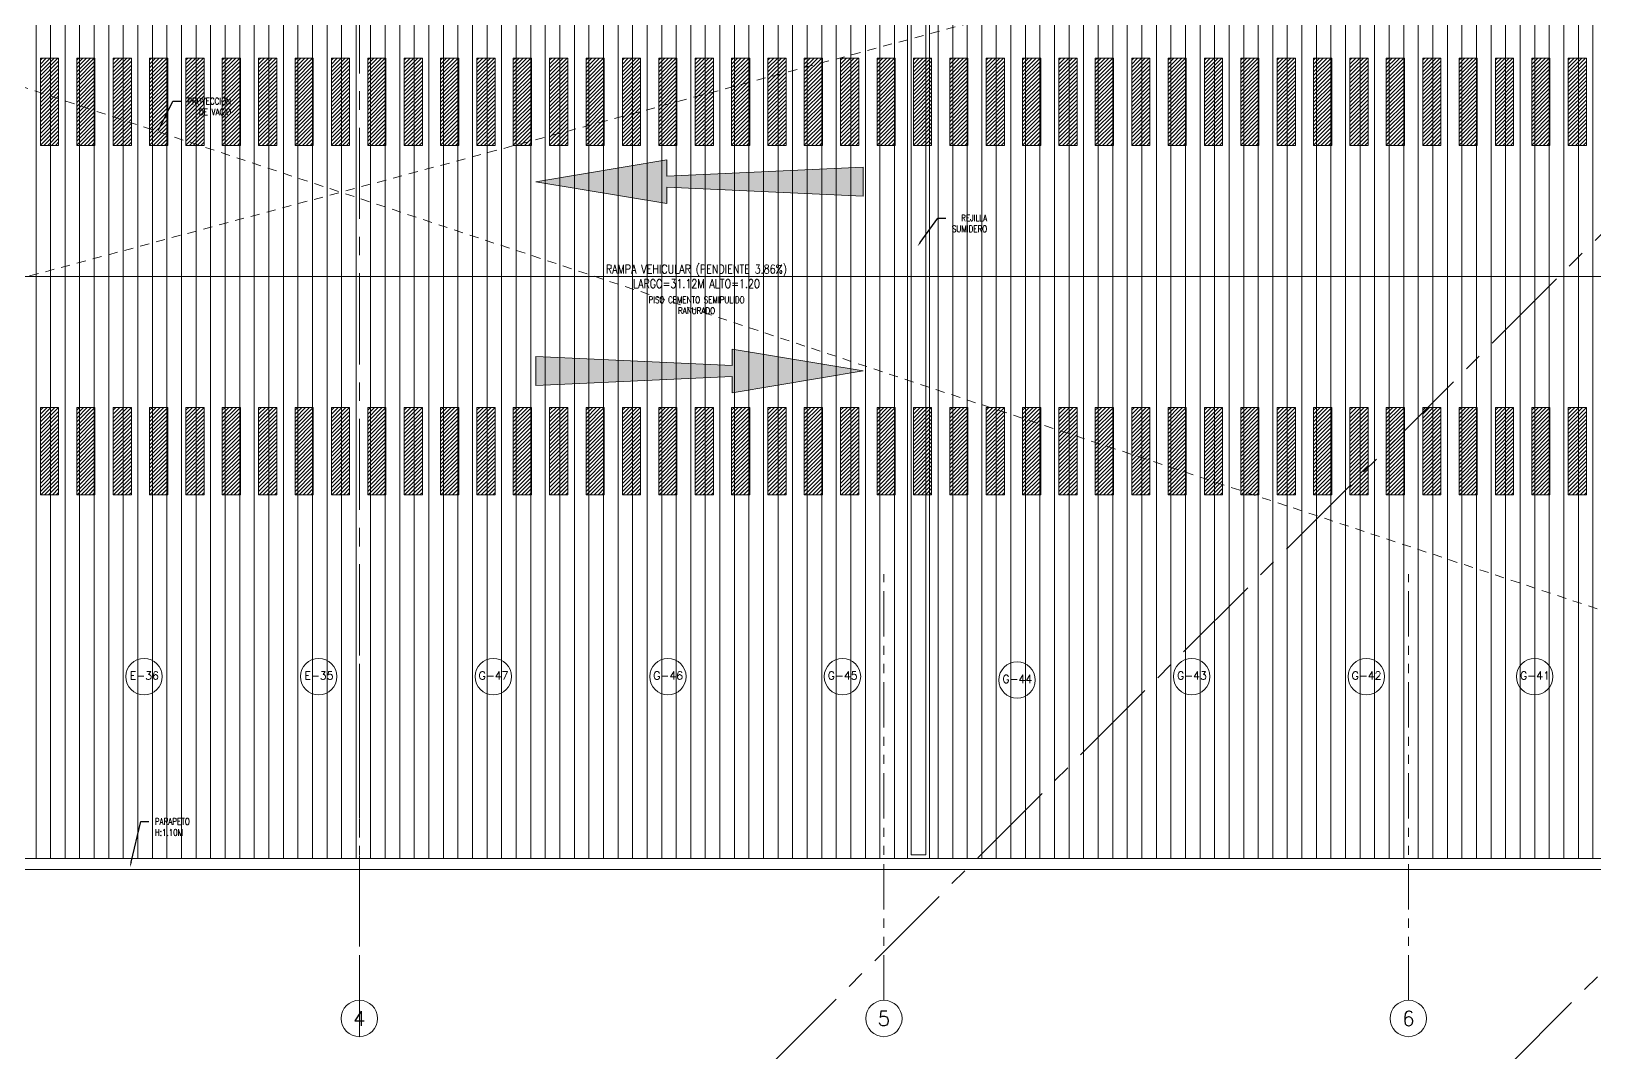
# Model space of a CAD drawing. Header units: millimetres. Extents: x 2085 to 2829, y 1352 to 1631.
# Drawn here: x 2130.51 to 2152.01, y 1360.42 to 1374.46 of the extents above; entities that cross this region are included whole.
import ezdxf
from ezdxf import colors
from ezdxf.entities.mleader import LeaderData, LeaderLine
from ezdxf.enums import TextEntityAlignment as Align
from ezdxf.math import Vec2, Vec3

# ---------------------------------------------------------------- set-up
doc = ezdxf.new("R2010")
doc.units = ezdxf.units.MM
for name, pattern in [('CENTER', [2, 1.25, -0.25, 0.25, -0.25]), ('HIDDEN2', [0.1875, 0.125, -0.0625]), ('PHANTOM', [2.5, 1.25, -0.25, 0.25, -0.25, 0.25, -0.25]), ('PHANTOM2', [1.25, 0.625, -0.125, 0.125, -0.125, 0.125, -0.125])]:
    doc.linetypes.add(name, pattern=pattern)
doc.layers.get('0').update_dxf_attribs({"color": 251, "lineweight": 9})
for name, color, linetype, lineweight in [('A-EJES', 251, 'PHANTOM', 9), ('A-HATCH', 251, 'Continuous', 9), ('A-LINEAS', 251, 'Continuous', 9), ('A-MURO BAJO', 251, 'Continuous', 9), ('A-NUMERO ESTAC', 251, 'Continuous', 13), ('A-PROYECCIONES', 251, 'HIDDEN2', 9), ('A-TEXTO-ACABADO PISO', 251, 'Continuous', 13), ('A-TEXTO-AMBIENTES', 251, 'Continuous', 9), ('A-TEXTO-INDICACIONES', 251, 'Continuous', 13), ('A_50_CortesElev', 251, 'CENTER', 13), ('CIRCULACION PEATONAL', 251, 'Continuous', 13), ('DLP_MURO BAJO', 251, 'Continuous', 13)]:
    doc.layers.add(name, color=color, linetype=linetype, lineweight=lineweight)
doc.layers.add('A-ETAPAS', color=251, linetype='Continuous', lineweight=9, plot=False)
doc.styles.add('ROMANS', font='romans.shx', dxfattribs={"width": 0.8})
doc.styles.add('TXT_COTAS', font='romans.shx', dxfattribs={"width": 0.8})
pattern_1 = [(45, (78.250368, 0), (-0.0265165, 0.0265165), [])]
pattern_2 = [(45, (78.750368, 0), (-0.0265165, 0.0265165), [])]
pattern_3 = [(45, (79.250368, 0), (-0.0265165, 0.0265165), [])]
pattern_4 = [(45, (79.750368, 0), (-0.0265165, 0.0265165), [])]
pattern_5 = [(45, (80.250368, 0), (-0.0265165, 0.0265165), [])]

# ---------------------------------------------------------------- blocks, each defined once
blk = doc.blocks.new('*U116')
at = {"layer": 'CIRCULACION PEATONAL'}
h = blk.add_hatch(dxfattribs=at)
h.set_pattern_fill('ANSI31', color=256, scale=0.3)
h.set_pattern_definition(pattern_1)
h.paths.add_polyline_path([(78.547, 0.228), (78.297, 0.228), (78.297, -0.972), (78.547, -0.972)])
h = blk.add_hatch(dxfattribs=at)
h.set_pattern_fill('ANSI31', color=256, scale=0.3)
h.set_pattern_definition(pattern_2)
h.paths.add_polyline_path([(79.047, 0.228), (78.797, 0.228), (78.797, -0.972), (79.047, -0.972)])
h = blk.add_hatch(dxfattribs=at)
h.set_pattern_fill('ANSI31', color=256, scale=0.3)
h.set_pattern_definition(pattern_3)
h.paths.add_polyline_path([(79.547, 0.228), (79.297, 0.228), (79.297, -0.972), (79.547, -0.972)])
h = blk.add_hatch(dxfattribs=at)
h.set_pattern_fill('ANSI31', color=256, scale=0.3)
h.set_pattern_definition(pattern_4)
h.paths.add_polyline_path([(80.047, 0.228), (79.797, 0.228), (79.797, -0.972), (80.047, -0.972)])
h = blk.add_hatch(dxfattribs=at)
h.set_pattern_fill('ANSI31', color=256, scale=0.3)
h.set_pattern_definition(pattern_5)
h.paths.add_polyline_path([(80.547, 0.228), (80.297, 0.228), (80.297, -0.972), (80.547, -0.972)])
h = blk.add_hatch(dxfattribs=at)
h.set_pattern_fill('ANSI31', color=256, scale=0.3)
h.set_pattern_definition([(45, (80.750368, 0), (-0.0265165, 0.0265165), [])])
h.paths.add_polyline_path([(81.047, 0.228), (80.797, 0.228), (80.797, -0.972), (81.047, -0.972)])
h = blk.add_hatch(dxfattribs=at)
h.set_pattern_fill('ANSI31', color=256, scale=0.3)
h.set_pattern_definition([(45, (81.250368, 0), (-0.0265165, 0.0265165), [])])
h.paths.add_polyline_path([(81.547, 0.228), (81.297, 0.228), (81.297, -0.972), (81.547, -0.972)])
h = blk.add_hatch(dxfattribs=at)
h.set_pattern_fill('ANSI31', color=256, scale=0.3)
h.set_pattern_definition([(45, (81.750368, 0), (-0.0265165, 0.0265165), [])])
h.paths.add_polyline_path([(82.047, 0.228), (81.797, 0.228), (81.797, -0.972), (82.047, -0.972)])
h = blk.add_hatch(dxfattribs=at)
h.set_pattern_fill('ANSI31', color=256, scale=0.3)
h.set_pattern_definition([(45, (82.250368, 0), (-0.0265165, 0.0265165), [])])
h.paths.add_polyline_path([(82.547, 0.228), (82.297, 0.228), (82.297, -0.972), (82.547, -0.972)])
h = blk.add_hatch(dxfattribs=at)
h.set_pattern_fill('ANSI31', color=256, scale=0.3)
h.set_pattern_definition([(45, (82.750368, 0), (-0.0265165, 0.0265165), [])])
h.paths.add_polyline_path([(83.047, 0.228), (82.797, 0.228), (82.797, -0.972), (83.047, -0.972)])
h = blk.add_hatch(dxfattribs=at)
h.set_pattern_fill('ANSI31', color=256, scale=0.3)
h.set_pattern_definition([(45, (83.250368, 0), (-0.0265165, 0.0265165), [])])
h.paths.add_polyline_path([(83.547, 0.228), (83.297, 0.228), (83.297, -0.972), (83.547, -0.972)])
h = blk.add_hatch(dxfattribs=at)
h.set_pattern_fill('ANSI31', color=256, scale=0.3)
h.set_pattern_definition([(45, (83.750368, 0), (-0.0265165, 0.0265165), [])])
h.paths.add_polyline_path([(84.047, 0.228), (83.797, 0.228), (83.797, -0.972), (84.047, -0.972)])
h = blk.add_hatch(dxfattribs=at)
h.set_pattern_fill('ANSI31', color=256, scale=0.3)
h.set_pattern_definition([(45, (84.250368, 0), (-0.0265165, 0.0265165), [])])
h.paths.add_polyline_path([(84.547, 0.228), (84.297, 0.228), (84.297, -0.972), (84.547, -0.972)])
h = blk.add_hatch(dxfattribs=at)
h.set_pattern_fill('ANSI31', color=256, scale=0.3)
h.set_pattern_definition([(45, (84.750368, 0), (-0.0265165, 0.0265165), [])])
h.paths.add_polyline_path([(85.047, 0.228), (84.797, 0.228), (84.797, -0.972), (85.047, -0.972)])
h = blk.add_hatch(dxfattribs=at)
h.set_pattern_fill('ANSI31', color=256, scale=0.3)
h.set_pattern_definition([(45, (85.250368, 0), (-0.0265165, 0.0265165), [])])
h.paths.add_polyline_path([(85.547, 0.228), (85.297, 0.228), (85.297, -0.972), (85.547, -0.972)])
h = blk.add_hatch(dxfattribs=at)
h.set_pattern_fill('ANSI31', color=256, scale=0.3)
h.set_pattern_definition([(45, (85.750368, 0), (-0.0265165, 0.0265165), [])])
h.paths.add_polyline_path([(86.047, 0.228), (85.797, 0.228), (85.797, -0.972), (86.047, -0.972)])
h = blk.add_hatch(dxfattribs=at)
h.set_pattern_fill('ANSI31', color=256, scale=0.3)
h.set_pattern_definition([(45, (86.250368, 0), (-0.0265165, 0.0265165), [])])
h.paths.add_polyline_path([(86.547, 0.228), (86.297, 0.228), (86.297, -0.972), (86.547, -0.972)])
h = blk.add_hatch(dxfattribs=at)
h.set_pattern_fill('ANSI31', color=256, scale=0.3)
h.set_pattern_definition([(45, (86.750368, 0), (-0.0265165, 0.0265165), [])])
h.paths.add_polyline_path([(87.047, 0.228), (86.797, 0.228), (86.797, -0.972), (87.047, -0.972)])
h = blk.add_hatch(dxfattribs=at)
h.set_pattern_fill('ANSI31', color=256, scale=0.3)
h.set_pattern_definition([(45, (87.250368, 0), (-0.0265165, 0.0265165), [])])
h.paths.add_polyline_path([(87.547, 0.228), (87.297, 0.228), (87.297, -0.972), (87.547, -0.972)])
h = blk.add_hatch(dxfattribs=at)
h.set_pattern_fill('ANSI31', color=256, scale=0.3)
h.set_pattern_definition([(45, (87.750368, 0), (-0.0265165, 0.0265165), [])])
h.paths.add_polyline_path([(88.047, 0.228), (87.797, 0.228), (87.797, -0.972), (88.047, -0.972)])
h = blk.add_hatch(dxfattribs=at)
h.set_pattern_fill('ANSI31', color=256, scale=0.3)
h.set_pattern_definition([(45, (88.250368, 0), (-0.0265165, 0.0265165), [])])
h.paths.add_polyline_path([(88.547, 0.228), (88.297, 0.228), (88.297, -0.972), (88.547, -0.972)])
h = blk.add_hatch(dxfattribs=at)
h.set_pattern_fill('ANSI31', color=256, scale=0.3)
h.set_pattern_definition([(45, (88.750368, 0), (-0.0265165, 0.0265165), [])])
h.paths.add_polyline_path([(89.047, 0.228), (88.797, 0.228), (88.797, -0.972), (89.047, -0.972)])
h = blk.add_hatch(dxfattribs=at)
h.set_pattern_fill('ANSI31', color=256, scale=0.3)
h.set_pattern_definition([(45, (89.250368, 0), (-0.0265165, 0.0265165), [])])
h.paths.add_polyline_path([(89.547, 0.228), (89.297, 0.228), (89.297, -0.972), (89.547, -0.972)])
h = blk.add_hatch(dxfattribs=at)
h.set_pattern_fill('ANSI31', color=256, scale=0.3)
h.set_pattern_definition([(45, (89.750368, 0), (-0.0265165, 0.0265165), [])])
h.paths.add_polyline_path([(90.047, 0.228), (89.797, 0.228), (89.797, -0.972), (90.047, -0.972)])
h = blk.add_hatch(dxfattribs=at)
h.set_pattern_fill('ANSI31', color=256, scale=0.3)
h.set_pattern_definition([(45, (90.250368, 0), (-0.0265165, 0.0265165), [])])
h.paths.add_polyline_path([(90.547, 0.228), (90.297, 0.228), (90.297, -0.972), (90.547, -0.972)])
h = blk.add_hatch(dxfattribs=at)
h.set_pattern_fill('ANSI31', color=256, scale=0.3)
h.set_pattern_definition([(45, (90.750368, 0), (-0.0265165, 0.0265165), [])])
h.paths.add_polyline_path([(91.047, 0.228), (90.797, 0.228), (90.797, -0.972), (91.047, -0.972)])
h = blk.add_hatch(dxfattribs=at)
h.set_pattern_fill('ANSI31', color=256, scale=0.3)
h.set_pattern_definition([(45, (91.250368, 0), (-0.0265165, 0.0265165), [])])
h.paths.add_polyline_path([(91.547, 0.228), (91.297, 0.228), (91.297, -0.972), (91.547, -0.972)])
h = blk.add_hatch(dxfattribs=at)
h.set_pattern_fill('ANSI31', color=256, scale=0.3)
h.set_pattern_definition([(45, (91.750368, 0), (-0.0265165, 0.0265165), [])])
h.paths.add_polyline_path([(92.047, 0.228), (91.797, 0.228), (91.797, -0.972), (92.047, -0.972)])
h = blk.add_hatch(dxfattribs=at)
h.set_pattern_fill('ANSI31', color=256, scale=0.3)
h.set_pattern_definition([(45, (92.250368, 0), (-0.0265165, 0.0265165), [])])
h.paths.add_polyline_path([(92.547, 0.228), (92.297, 0.228), (92.297, -0.972), (92.547, -0.972)])
h = blk.add_hatch(dxfattribs=at)
h.set_pattern_fill('ANSI31', color=256, scale=0.3)
h.set_pattern_definition([(45, (92.750368, 0), (-0.0265165, 0.0265165), [])])
h.paths.add_polyline_path([(93.047, 0.228), (92.797, 0.228), (92.797, -0.972), (93.047, -0.972)])
h = blk.add_hatch(dxfattribs=at)
h.set_pattern_fill('ANSI31', color=256, scale=0.3)
h.set_pattern_definition([(45, (93.250368, 0), (-0.0265165, 0.0265165), [])])
h.paths.add_polyline_path([(93.547, 0.228), (93.297, 0.228), (93.297, -0.972), (93.547, -0.972)])
h = blk.add_hatch(dxfattribs=at)
h.set_pattern_fill('ANSI31', color=256, scale=0.3)
h.set_pattern_definition([(45, (93.750368, 0), (-0.0265165, 0.0265165), [])])
h.paths.add_polyline_path([(94.047, 0.228), (93.797, 0.228), (93.797, -0.972), (94.047, -0.972)])
h = blk.add_hatch(dxfattribs=at)
h.set_pattern_fill('ANSI31', color=256, scale=0.3)
h.set_pattern_definition([(45, (94.250368, 0), (-0.0265165, 0.0265165), [])])
h.paths.add_polyline_path([(94.547, 0.228), (94.297, 0.228), (94.297, -0.972), (94.547, -0.972)])
h = blk.add_hatch(dxfattribs=at)
h.set_pattern_fill('ANSI31', color=256, scale=0.3)
h.set_pattern_definition([(45, (94.750368, 0), (-0.0265165, 0.0265165), [])])
h.paths.add_polyline_path([(95.047, 0.228), (94.797, 0.228), (94.797, -0.972), (95.047, -0.972)])
h = blk.add_hatch(dxfattribs=at)
h.set_pattern_fill('ANSI31', color=256, scale=0.3)
h.set_pattern_definition([(45, (95.250368, 0), (-0.0265165, 0.0265165), [])])
h.paths.add_polyline_path([(95.547, 0.228), (95.297, 0.228), (95.297, -0.972), (95.547, -0.972)])
h = blk.add_hatch(dxfattribs=at)
h.set_pattern_fill('ANSI31', color=256, scale=0.3)
h.set_pattern_definition([(45, (95.750368, 0), (-0.0265165, 0.0265165), [])])
h.paths.add_polyline_path([(96.047, 0.228), (95.797, 0.228), (95.797, -0.972), (96.047, -0.972)])
h = blk.add_hatch(dxfattribs=at)
h.set_pattern_fill('ANSI31', color=256, scale=0.3)
h.set_pattern_definition([(45, (96.250368, 0), (-0.0265165, 0.0265165), [])])
h.paths.add_polyline_path([(96.547, 0.228), (96.297, 0.228), (96.297, -0.972), (96.547, -0.972)])
h = blk.add_hatch(dxfattribs=at)
h.set_pattern_fill('ANSI31', color=256, scale=0.3)
h.set_pattern_definition([(45, (96.750368, 0), (-0.0265165, 0.0265165), [])])
h.paths.add_polyline_path([(97.047, 0.228), (96.797, 0.228), (96.797, -0.972), (97.047, -0.972)])
h = blk.add_hatch(dxfattribs=at)
h.set_pattern_fill('ANSI31', color=256, scale=0.3)
h.set_pattern_definition([(45, (97.250368, 0), (-0.0265165, 0.0265165), [])])
h.paths.add_polyline_path([(97.547, 0.228), (97.297, 0.228), (97.297, -0.972), (97.547, -0.972)])
h = blk.add_hatch(dxfattribs=at)
h.set_pattern_fill('ANSI31', color=256, scale=0.3)
h.set_pattern_definition([(45, (97.750368, 0), (-0.0265165, 0.0265165), [])])
h.paths.add_polyline_path([(98.047, 0.228), (97.797, 0.228), (97.797, -0.972), (98.047, -0.972)])
h = blk.add_hatch(dxfattribs=at)
h.set_pattern_fill('ANSI31', color=256, scale=0.3)
h.set_pattern_definition([(45, (98.250368, 0), (-0.0265165, 0.0265165), [])])
h.paths.add_polyline_path([(98.547, 0.228), (98.297, 0.228), (98.297, -0.972), (98.547, -0.972)])
h = blk.add_hatch(dxfattribs=at)
h.set_pattern_fill('ANSI31', color=256, scale=0.3)
h.set_pattern_definition([(45, (98.750368, 0), (-0.0265165, 0.0265165), [])])
h.paths.add_polyline_path([(99.047, 0.228), (98.797, 0.228), (98.797, -0.972), (99.047, -0.972)])
h = blk.add_hatch(dxfattribs=at)
h.set_pattern_fill('ANSI31', color=256, scale=0.3)
h.set_pattern_definition([(45, (99.250368, 0), (-0.0265165, 0.0265165), [])])
h.paths.add_polyline_path([(99.547, 0.228), (99.297, 0.228), (99.297, -0.972), (99.547, -0.972)])
for points in [[(78.297, -0.972), (78.547, -0.972), (78.547, 0.228), (78.297, 0.228)], [(78.797, -0.972), (79.047, -0.972), (79.047, 0.228), (78.797, 0.228)], [(79.297, -0.972), (79.547, -0.972), (79.547, 0.228), (79.297, 0.228)], [(79.797, -0.972), (80.047, -0.972), (80.047, 0.228), (79.797, 0.228)], [(80.297, -0.972), (80.547, -0.972), (80.547, 0.228), (80.297, 0.228)], [(80.797, -0.972), (81.047, -0.972), (81.047, 0.228), (80.797, 0.228)], [(81.297, -0.972), (81.547, -0.972), (81.547, 0.228), (81.297, 0.228)], [(81.797, -0.972), (82.047, -0.972), (82.047, 0.228), (81.797, 0.228)], [(82.297, -0.972), (82.547, -0.972), (82.547, 0.228), (82.297, 0.228)], [(82.797, -0.972), (83.047, -0.972), (83.047, 0.228), (82.797, 0.228)], [(83.297, -0.972), (83.547, -0.972), (83.547, 0.228), (83.297, 0.228)], [(83.797, -0.972), (84.047, -0.972), (84.047, 0.228), (83.797, 0.228)], [(84.297, -0.972), (84.547, -0.972), (84.547, 0.228), (84.297, 0.228)], [(84.797, -0.972), (85.047, -0.972), (85.047, 0.228), (84.797, 0.228)], [(85.297, -0.972), (85.547, -0.972), (85.547, 0.228), (85.297, 0.228)], [(85.797, -0.972), (86.047, -0.972), (86.047, 0.228), (85.797, 0.228)], [(86.297, -0.972), (86.547, -0.972), (86.547, 0.228), (86.297, 0.228)], [(86.797, -0.972), (87.047, -0.972), (87.047, 0.228), (86.797, 0.228)], [(87.297, -0.972), (87.547, -0.972), (87.547, 0.228), (87.297, 0.228)], [(87.797, -0.972), (88.047, -0.972), (88.047, 0.228), (87.797, 0.228)], [(88.297, -0.972), (88.547, -0.972), (88.547, 0.228), (88.297, 0.228)], [(88.797, -0.972), (89.047, -0.972), (89.047, 0.228), (88.797, 0.228)], [(89.297, -0.972), (89.547, -0.972), (89.547, 0.228), (89.297, 0.228)], [(89.797, -0.972), (90.047, -0.972), (90.047, 0.228), (89.797, 0.228)], [(90.297, -0.972), (90.547, -0.972), (90.547, 0.228), (90.297, 0.228)], [(90.797, -0.972), (91.047, -0.972), (91.047, 0.228), (90.797, 0.228)], [(91.297, -0.972), (91.547, -0.972), (91.547, 0.228), (91.297, 0.228)], [(91.797, -0.972), (92.047, -0.972), (92.047, 0.228), (91.797, 0.228)], [(92.297, -0.972), (92.547, -0.972), (92.547, 0.228), (92.297, 0.228)], [(92.797, -0.972), (93.047, -0.972), (93.047, 0.228), (92.797, 0.228)], [(93.297, -0.972), (93.547, -0.972), (93.547, 0.228), (93.297, 0.228)], [(93.797, -0.972), (94.047, -0.972), (94.047, 0.228), (93.797, 0.228)], [(94.297, -0.972), (94.547, -0.972), (94.547, 0.228), (94.297, 0.228)], [(94.797, -0.972), (95.047, -0.972), (95.047, 0.228), (94.797, 0.228)], [(95.297, -0.972), (95.547, -0.972), (95.547, 0.228), (95.297, 0.228)], [(95.797, -0.972), (96.047, -0.972), (96.047, 0.228), (95.797, 0.228)], [(96.297, -0.972), (96.547, -0.972), (96.547, 0.228), (96.297, 0.228)], [(96.797, -0.972), (97.047, -0.972), (97.047, 0.228), (96.797, 0.228)], [(97.297, -0.972), (97.547, -0.972), (97.547, 0.228), (97.297, 0.228)], [(97.797, -0.972), (98.047, -0.972), (98.047, 0.228), (97.797, 0.228)], [(98.297, -0.972), (98.547, -0.972), (98.547, 0.228), (98.297, 0.228)], [(98.797, -0.972), (99.047, -0.972), (99.047, 0.228), (98.797, 0.228)], [(99.297, -0.972), (99.547, -0.972), (99.547, 0.228), (99.297, 0.228)]]:
    blk.add_lwpolyline(points, close=True, dxfattribs=at)
blk = doc.blocks.new('EJES 1P')
at = {"layer": 'A-EJES', "linetype": 'PHANTOM2'}
for points in [[(19.644, -18.151), (19.644, -12.292)], [(26.854, -18.151), (26.854, -12.292)], [(34.064, -18.151), (34.064, -12.292)]]:
    blk.add_lwpolyline(points, dxfattribs=at)
at = {"layer": 'A-EJES', "linetype": 'Continuous'}
for centre in [(19.644, -18.398), (26.854, -18.398), (34.064, -18.398)]:
    blk.add_circle(centre, 0.25, dxfattribs=at)
at = {"layer": 'A-EJES', "linetype": 'Continuous', "style": 'ROMANS'}
for s, p in [('4', (19.644, -18.398)), ('5', (26.854, -18.398)), ('6', (34.064, -18.398))]:
    blk.add_text(s, height=0.2, dxfattribs=at).set_placement(p, align=Align.MIDDLE_CENTER)
blk = doc.blocks.new('*U115')
at = {"layer": 'CIRCULACION PEATONAL'}
h = blk.add_hatch(dxfattribs=at)
h.set_pattern_fill('ANSI31', color=256, scale=0.3)
h.set_pattern_definition([(45, (59.250368, 0), (-0.0265165, 0.0265165), [])])
h.paths.add_polyline_path([(59.547, 0.228), (59.297, 0.228), (59.297, -0.972), (59.547, -0.972)])
h = blk.add_hatch(dxfattribs=at)
h.set_pattern_fill('ANSI31', color=256, scale=0.3)
h.set_pattern_definition([(45, (59.750368, 0), (-0.0265165, 0.0265165), [])])
h.paths.add_polyline_path([(60.047, 0.228), (59.797, 0.228), (59.797, -0.972), (60.047, -0.972)])
h = blk.add_hatch(dxfattribs=at)
h.set_pattern_fill('ANSI31', color=256, scale=0.3)
h.set_pattern_definition([(45, (60.250368, 0), (-0.0265165, 0.0265165), [])])
h.paths.add_polyline_path([(60.547, 0.228), (60.297, 0.228), (60.297, -0.972), (60.547, -0.972)])
h = blk.add_hatch(dxfattribs=at)
h.set_pattern_fill('ANSI31', color=256, scale=0.3)
h.set_pattern_definition([(45, (60.750368, 0), (-0.0265165, 0.0265165), [])])
h.paths.add_polyline_path([(61.047, 0.228), (60.797, 0.228), (60.797, -0.972), (61.047, -0.972)])
h = blk.add_hatch(dxfattribs=at)
h.set_pattern_fill('ANSI31', color=256, scale=0.3)
h.set_pattern_definition([(45, (61.250368, 0), (-0.0265165, 0.0265165), [])])
h.paths.add_polyline_path([(61.547, 0.228), (61.297, 0.228), (61.297, -0.972), (61.547, -0.972)])
h = blk.add_hatch(dxfattribs=at)
h.set_pattern_fill('ANSI31', color=256, scale=0.3)
h.set_pattern_definition([(45, (61.750368, 0), (-0.0265165, 0.0265165), [])])
h.paths.add_polyline_path([(62.047, 0.228), (61.797, 0.228), (61.797, -0.972), (62.047, -0.972)])
h = blk.add_hatch(dxfattribs=at)
h.set_pattern_fill('ANSI31', color=256, scale=0.3)
h.set_pattern_definition([(45, (62.250368, 0), (-0.0265165, 0.0265165), [])])
h.paths.add_polyline_path([(62.547, 0.228), (62.297, 0.228), (62.297, -0.972), (62.547, -0.972)])
h = blk.add_hatch(dxfattribs=at)
h.set_pattern_fill('ANSI31', color=256, scale=0.3)
h.set_pattern_definition([(45, (62.750368, 0), (-0.0265165, 0.0265165), [])])
h.paths.add_polyline_path([(63.047, 0.228), (62.797, 0.228), (62.797, -0.972), (63.047, -0.972)])
h = blk.add_hatch(dxfattribs=at)
h.set_pattern_fill('ANSI31', color=256, scale=0.3)
h.set_pattern_definition([(45, (63.250368, 0), (-0.0265165, 0.0265165), [])])
h.paths.add_polyline_path([(63.547, 0.228), (63.297, 0.228), (63.297, -0.972), (63.547, -0.972)])
h = blk.add_hatch(dxfattribs=at)
h.set_pattern_fill('ANSI31', color=256, scale=0.3)
h.set_pattern_definition([(45, (63.750368, 0), (-0.0265165, 0.0265165), [])])
h.paths.add_polyline_path([(64.047, 0.228), (63.797, 0.228), (63.797, -0.972), (64.047, -0.972)])
h = blk.add_hatch(dxfattribs=at)
h.set_pattern_fill('ANSI31', color=256, scale=0.3)
h.set_pattern_definition([(45, (64.250368, 0), (-0.0265165, 0.0265165), [])])
h.paths.add_polyline_path([(64.547, 0.228), (64.297, 0.228), (64.297, -0.972), (64.547, -0.972)])
h = blk.add_hatch(dxfattribs=at)
h.set_pattern_fill('ANSI31', color=256, scale=0.3)
h.set_pattern_definition([(45, (64.750368, 0), (-0.0265165, 0.0265165), [])])
h.paths.add_polyline_path([(65.047, 0.228), (64.797, 0.228), (64.797, -0.972), (65.047, -0.972)])
h = blk.add_hatch(dxfattribs=at)
h.set_pattern_fill('ANSI31', color=256, scale=0.3)
h.set_pattern_definition([(45, (65.250368, 0), (-0.0265165, 0.0265165), [])])
h.paths.add_polyline_path([(65.547, 0.228), (65.297, 0.228), (65.297, -0.972), (65.547, -0.972)])
h = blk.add_hatch(dxfattribs=at)
h.set_pattern_fill('ANSI31', color=256, scale=0.3)
h.set_pattern_definition([(45, (65.750368, 0), (-0.0265165, 0.0265165), [])])
h.paths.add_polyline_path([(66.047, 0.228), (65.797, 0.228), (65.797, -0.972), (66.047, -0.972)])
h = blk.add_hatch(dxfattribs=at)
h.set_pattern_fill('ANSI31', color=256, scale=0.3)
h.set_pattern_definition([(45, (66.250368, 0), (-0.0265165, 0.0265165), [])])
h.paths.add_polyline_path([(66.547, 0.228), (66.297, 0.228), (66.297, -0.972), (66.547, -0.972)])
h = blk.add_hatch(dxfattribs=at)
h.set_pattern_fill('ANSI31', color=256, scale=0.3)
h.set_pattern_definition([(45, (66.750368, 0), (-0.0265165, 0.0265165), [])])
h.paths.add_polyline_path([(67.047, 0.228), (66.797, 0.228), (66.797, -0.972), (67.047, -0.972)])
h = blk.add_hatch(dxfattribs=at)
h.set_pattern_fill('ANSI31', color=256, scale=0.3)
h.set_pattern_definition([(45, (67.250368, 0), (-0.0265165, 0.0265165), [])])
h.paths.add_polyline_path([(67.547, 0.228), (67.297, 0.228), (67.297, -0.972), (67.547, -0.972)])
h = blk.add_hatch(dxfattribs=at)
h.set_pattern_fill('ANSI31', color=256, scale=0.3)
h.set_pattern_definition([(45, (67.750368, 0), (-0.0265165, 0.0265165), [])])
h.paths.add_polyline_path([(68.047, 0.228), (67.797, 0.228), (67.797, -0.972), (68.047, -0.972)])
h = blk.add_hatch(dxfattribs=at)
h.set_pattern_fill('ANSI31', color=256, scale=0.3)
h.set_pattern_definition([(45, (68.250368, 0), (-0.0265165, 0.0265165), [])])
h.paths.add_polyline_path([(68.547, 0.228), (68.297, 0.228), (68.297, -0.972), (68.547, -0.972)])
h = blk.add_hatch(dxfattribs=at)
h.set_pattern_fill('ANSI31', color=256, scale=0.3)
h.set_pattern_definition([(45, (68.750368, 0), (-0.0265165, 0.0265165), [])])
h.paths.add_polyline_path([(69.047, 0.228), (68.797, 0.228), (68.797, -0.972), (69.047, -0.972)])
h = blk.add_hatch(dxfattribs=at)
h.set_pattern_fill('ANSI31', color=256, scale=0.3)
h.set_pattern_definition([(45, (69.250368, 0), (-0.0265165, 0.0265165), [])])
h.paths.add_polyline_path([(69.547, 0.228), (69.297, 0.228), (69.297, -0.972), (69.547, -0.972)])
h = blk.add_hatch(dxfattribs=at)
h.set_pattern_fill('ANSI31', color=256, scale=0.3)
h.set_pattern_definition([(45, (69.750368, 0), (-0.0265165, 0.0265165), [])])
h.paths.add_polyline_path([(70.047, 0.228), (69.797, 0.228), (69.797, -0.972), (70.047, -0.972)])
h = blk.add_hatch(dxfattribs=at)
h.set_pattern_fill('ANSI31', color=256, scale=0.3)
h.set_pattern_definition([(45, (70.250368, 0), (-0.0265165, 0.0265165), [])])
h.paths.add_polyline_path([(70.547, 0.228), (70.297, 0.228), (70.297, -0.972), (70.547, -0.972)])
h = blk.add_hatch(dxfattribs=at)
h.set_pattern_fill('ANSI31', color=256, scale=0.3)
h.set_pattern_definition([(45, (70.750368, 0), (-0.0265165, 0.0265165), [])])
h.paths.add_polyline_path([(71.047, 0.228), (70.797, 0.228), (70.797, -0.972), (71.047, -0.972)])
h = blk.add_hatch(dxfattribs=at)
h.set_pattern_fill('ANSI31', color=256, scale=0.3)
h.set_pattern_definition([(45, (71.250368, 0), (-0.0265165, 0.0265165), [])])
h.paths.add_polyline_path([(71.547, 0.228), (71.297, 0.228), (71.297, -0.972), (71.547, -0.972)])
h = blk.add_hatch(dxfattribs=at)
h.set_pattern_fill('ANSI31', color=256, scale=0.3)
h.set_pattern_definition([(45, (71.750368, 0), (-0.0265165, 0.0265165), [])])
h.paths.add_polyline_path([(72.047, 0.228), (71.797, 0.228), (71.797, -0.972), (72.047, -0.972)])
h = blk.add_hatch(dxfattribs=at)
h.set_pattern_fill('ANSI31', color=256, scale=0.3)
h.set_pattern_definition([(45, (72.250368, 0), (-0.0265165, 0.0265165), [])])
h.paths.add_polyline_path([(72.547, 0.228), (72.297, 0.228), (72.297, -0.972), (72.547, -0.972)])
h = blk.add_hatch(dxfattribs=at)
h.set_pattern_fill('ANSI31', color=256, scale=0.3)
h.set_pattern_definition([(45, (72.750368, 0), (-0.0265165, 0.0265165), [])])
h.paths.add_polyline_path([(73.047, 0.228), (72.797, 0.228), (72.797, -0.972), (73.047, -0.972)])
h = blk.add_hatch(dxfattribs=at)
h.set_pattern_fill('ANSI31', color=256, scale=0.3)
h.set_pattern_definition([(45, (73.250368, 0), (-0.0265165, 0.0265165), [])])
h.paths.add_polyline_path([(73.547, 0.228), (73.297, 0.228), (73.297, -0.972), (73.547, -0.972)])
h = blk.add_hatch(dxfattribs=at)
h.set_pattern_fill('ANSI31', color=256, scale=0.3)
h.set_pattern_definition([(45, (73.750368, 0), (-0.0265165, 0.0265165), [])])
h.paths.add_polyline_path([(74.047, 0.228), (73.797, 0.228), (73.797, -0.972), (74.047, -0.972)])
h = blk.add_hatch(dxfattribs=at)
h.set_pattern_fill('ANSI31', color=256, scale=0.3)
h.set_pattern_definition([(45, (74.250368, 0), (-0.0265165, 0.0265165), [])])
h.paths.add_polyline_path([(74.547, 0.228), (74.297, 0.228), (74.297, -0.972), (74.547, -0.972)])
h = blk.add_hatch(dxfattribs=at)
h.set_pattern_fill('ANSI31', color=256, scale=0.3)
h.set_pattern_definition([(45, (74.750368, 0), (-0.0265165, 0.0265165), [])])
h.paths.add_polyline_path([(75.047, 0.228), (74.797, 0.228), (74.797, -0.972), (75.047, -0.972)])
h = blk.add_hatch(dxfattribs=at)
h.set_pattern_fill('ANSI31', color=256, scale=0.3)
h.set_pattern_definition([(45, (75.250368, 0), (-0.0265165, 0.0265165), [])])
h.paths.add_polyline_path([(75.547, 0.228), (75.297, 0.228), (75.297, -0.972), (75.547, -0.972)])
h = blk.add_hatch(dxfattribs=at)
h.set_pattern_fill('ANSI31', color=256, scale=0.3)
h.set_pattern_definition([(45, (75.750368, 0), (-0.0265165, 0.0265165), [])])
h.paths.add_polyline_path([(76.047, 0.228), (75.797, 0.228), (75.797, -0.972), (76.047, -0.972)])
h = blk.add_hatch(dxfattribs=at)
h.set_pattern_fill('ANSI31', color=256, scale=0.3)
h.set_pattern_definition([(45, (76.250368, 0), (-0.0265165, 0.0265165), [])])
h.paths.add_polyline_path([(76.547, 0.228), (76.297, 0.228), (76.297, -0.972), (76.547, -0.972)])
h = blk.add_hatch(dxfattribs=at)
h.set_pattern_fill('ANSI31', color=256, scale=0.3)
h.set_pattern_definition([(45, (76.750368, 0), (-0.0265165, 0.0265165), [])])
h.paths.add_polyline_path([(77.047, 0.228), (76.797, 0.228), (76.797, -0.972), (77.047, -0.972)])
h = blk.add_hatch(dxfattribs=at)
h.set_pattern_fill('ANSI31', color=256, scale=0.3)
h.set_pattern_definition([(45, (77.250368, 0), (-0.0265165, 0.0265165), [])])
h.paths.add_polyline_path([(77.547, 0.228), (77.297, 0.228), (77.297, -0.972), (77.547, -0.972)])
h = blk.add_hatch(dxfattribs=at)
h.set_pattern_fill('ANSI31', color=256, scale=0.3)
h.set_pattern_definition([(45, (77.750368, 0), (-0.0265165, 0.0265165), [])])
h.paths.add_polyline_path([(78.047, 0.228), (77.797, 0.228), (77.797, -0.972), (78.047, -0.972)])
h = blk.add_hatch(dxfattribs=at)
h.set_pattern_fill('ANSI31', color=256, scale=0.3)
h.set_pattern_definition(pattern_1)
h.paths.add_polyline_path([(78.547, 0.228), (78.297, 0.228), (78.297, -0.972), (78.547, -0.972)])
h = blk.add_hatch(dxfattribs=at)
h.set_pattern_fill('ANSI31', color=256, scale=0.3)
h.set_pattern_definition(pattern_2)
h.paths.add_polyline_path([(79.047, 0.228), (78.797, 0.228), (78.797, -0.972), (79.047, -0.972)])
h = blk.add_hatch(dxfattribs=at)
h.set_pattern_fill('ANSI31', color=256, scale=0.3)
h.set_pattern_definition(pattern_3)
h.paths.add_polyline_path([(79.547, 0.228), (79.297, 0.228), (79.297, -0.972), (79.547, -0.972)])
h = blk.add_hatch(dxfattribs=at)
h.set_pattern_fill('ANSI31', color=256, scale=0.3)
h.set_pattern_definition(pattern_4)
h.paths.add_polyline_path([(80.047, 0.228), (79.797, 0.228), (79.797, -0.972), (80.047, -0.972)])
h = blk.add_hatch(dxfattribs=at)
h.set_pattern_fill('ANSI31', color=256, scale=0.3)
h.set_pattern_definition(pattern_5)
h.paths.add_polyline_path([(80.547, 0.228), (80.297, 0.228), (80.297, -0.972), (80.547, -0.972)])
for points in [[(59.297, -0.972), (59.547, -0.972), (59.547, 0.228), (59.297, 0.228)], [(59.797, -0.972), (60.047, -0.972), (60.047, 0.228), (59.797, 0.228)], [(60.297, -0.972), (60.547, -0.972), (60.547, 0.228), (60.297, 0.228)], [(60.797, -0.972), (61.047, -0.972), (61.047, 0.228), (60.797, 0.228)], [(61.297, -0.972), (61.547, -0.972), (61.547, 0.228), (61.297, 0.228)], [(61.797, -0.972), (62.047, -0.972), (62.047, 0.228), (61.797, 0.228)], [(62.297, -0.972), (62.547, -0.972), (62.547, 0.228), (62.297, 0.228)], [(62.797, -0.972), (63.047, -0.972), (63.047, 0.228), (62.797, 0.228)], [(63.297, -0.972), (63.547, -0.972), (63.547, 0.228), (63.297, 0.228)], [(63.797, -0.972), (64.047, -0.972), (64.047, 0.228), (63.797, 0.228)], [(64.297, -0.972), (64.547, -0.972), (64.547, 0.228), (64.297, 0.228)], [(64.797, -0.972), (65.047, -0.972), (65.047, 0.228), (64.797, 0.228)], [(65.297, -0.972), (65.547, -0.972), (65.547, 0.228), (65.297, 0.228)], [(65.797, -0.972), (66.047, -0.972), (66.047, 0.228), (65.797, 0.228)], [(66.297, -0.972), (66.547, -0.972), (66.547, 0.228), (66.297, 0.228)], [(66.797, -0.972), (67.047, -0.972), (67.047, 0.228), (66.797, 0.228)], [(67.297, -0.972), (67.547, -0.972), (67.547, 0.228), (67.297, 0.228)], [(67.797, -0.972), (68.047, -0.972), (68.047, 0.228), (67.797, 0.228)], [(68.297, -0.972), (68.547, -0.972), (68.547, 0.228), (68.297, 0.228)], [(68.797, -0.972), (69.047, -0.972), (69.047, 0.228), (68.797, 0.228)], [(69.297, -0.972), (69.547, -0.972), (69.547, 0.228), (69.297, 0.228)], [(69.797, -0.972), (70.047, -0.972), (70.047, 0.228), (69.797, 0.228)], [(70.297, -0.972), (70.547, -0.972), (70.547, 0.228), (70.297, 0.228)], [(70.797, -0.972), (71.047, -0.972), (71.047, 0.228), (70.797, 0.228)], [(71.297, -0.972), (71.547, -0.972), (71.547, 0.228), (71.297, 0.228)], [(71.797, -0.972), (72.047, -0.972), (72.047, 0.228), (71.797, 0.228)], [(72.297, -0.972), (72.547, -0.972), (72.547, 0.228), (72.297, 0.228)], [(72.797, -0.972), (73.047, -0.972), (73.047, 0.228), (72.797, 0.228)], [(73.297, -0.972), (73.547, -0.972), (73.547, 0.228), (73.297, 0.228)], [(73.797, -0.972), (74.047, -0.972), (74.047, 0.228), (73.797, 0.228)], [(74.297, -0.972), (74.547, -0.972), (74.547, 0.228), (74.297, 0.228)], [(74.797, -0.972), (75.047, -0.972), (75.047, 0.228), (74.797, 0.228)], [(75.297, -0.972), (75.547, -0.972), (75.547, 0.228), (75.297, 0.228)], [(75.797, -0.972), (76.047, -0.972), (76.047, 0.228), (75.797, 0.228)], [(76.297, -0.972), (76.547, -0.972), (76.547, 0.228), (76.297, 0.228)], [(76.797, -0.972), (77.047, -0.972), (77.047, 0.228), (76.797, 0.228)], [(77.297, -0.972), (77.547, -0.972), (77.547, 0.228), (77.297, 0.228)], [(77.797, -0.972), (78.047, -0.972), (78.047, 0.228), (77.797, 0.228)], [(78.297, -0.972), (78.547, -0.972), (78.547, 0.228), (78.297, 0.228)], [(78.797, -0.972), (79.047, -0.972), (79.047, 0.228), (78.797, 0.228)], [(79.297, -0.972), (79.547, -0.972), (79.547, 0.228), (79.297, 0.228)], [(79.797, -0.972), (80.047, -0.972), (80.047, 0.228), (79.797, 0.228)], [(80.297, -0.972), (80.547, -0.972), (80.547, 0.228), (80.297, 0.228)]]:
    blk.add_lwpolyline(points, close=True, dxfattribs=at)
blk = doc.blocks.new('PO_GUARDIA CIVIL ESQ FAISANES_PLANTAS_Sotanos_REVA_2022.01.24 - copia$0$XREF_SOTANOS - ETAPA 1-2020.06.26$0$frr')
at = {"transparency": 33554687}
blk.add_hatch(color=8, dxfattribs=at).paths.add_polyline_path([(0.002, -0.011), (-0.002, -0.011), (-0.3, -1.8), (-0.075, -1.8), (-0.2, -4.5), (0.2, -4.5), (0.075, -1.8), (0.3, -1.8)])
at = {"color": 7}
blk.add_lwpolyline([(-0.2, -4.5), (0.2, -4.5), (0.075, -1.8), (0.3, -1.8), (0, 0), (-0.3, -1.8), (-0.075, -1.8)], close=True, dxfattribs=at)
blk = doc.blocks.new('EJE')
at = {"linetype": 'Continuous'}
blk.add_circle((0, 0), 0.5, dxfattribs=at)
at = {"layer": 'A-TEXTO-INDICACIONES', "style": 'ROMANS'}
blk.add_attdef('EJE', text='', height=0.22, rotation=0, dxfattribs=at).set_placement((0.007, 0.028), align=Align.MIDDLE_CENTER)

msp = doc.modelspace()

# ---------------------------------------------------------------- hatches: boundary and pattern name
at = {"layer": 'A-HATCH'}
h = msp.add_hatch(dxfattribs=at)
h.set_pattern_fill('_USER', color=256, scale=0.2, angle=90, pattern_type=0)
h.set_pattern_definition([(90, (2156.7795, 1371.09012), (-0.2, 1e-17), [])])
h.paths.add_polyline_path([(2125.409, 1379.09), (2125.409, 1363.09), (2156.529, 1363.09), (2156.529, 1379.09)])
h.paths.add_polyline_path([(2142.559, 1379.09), (2142.859, 1379.09), (2142.859, 1363.09), (2142.559, 1363.09)], flags=16)

# ---------------------------------------------------------------- linework, layer by layer
msp.add_line((2125.407, 1371.09), (2156.529, 1371.09))
for points in [[(2142.559, 1379.09), (2142.859, 1379.09), (2142.859, 1363.09), (2142.559, 1363.09)], [(2142.609, 1379.04), (2142.809, 1379.04), (2142.809, 1363.14), (2142.609, 1363.14)]]:
    msp.add_lwpolyline(points, close=True)
at = {"layer": 'A-ETAPAS', "linetype": 'CENTER'}
msp.add_line((2135.024, 1385.133), (2135.024, 1360.642), dxfattribs=at)
at = {"layer": 'A-ETAPAS', "color": 4, "linetype": 'CENTER'}
msp.add_line((2135.026, 1385.13), (2135.026, 1360.64), dxfattribs=at)
at = {"layer": 'A-LINEAS'}
msp.add_lwpolyline([(2125.409, 1379.09), (2125.409, 1363.09), (2156.529, 1363.09), (2156.529, 1379.09)], close=True, dxfattribs=at)
at = {"layer": 'A-MURO BAJO'}
msp.add_line((2100.503, 1362.94), (2232.269, 1362.94), dxfattribs=at)
msp.add_lwpolyline([(2116.705, 1363.09), (2232.019, 1363.09), (2232.019, 1368.09)], dxfattribs=at)
at = {"layer": 'A-PROYECCIONES'}
for p, q in [((2100.724, 1363.09), (2160.214, 1379.09)), ((2114.116, 1379.09), (2162.419, 1363.083))]:
    msp.add_line(p, q, dxfattribs=at)
at = {"layer": 'A_50_CortesElev'}
for points in [[(2159.964, 1379.54), (2138.751, 1358.327)], [(2164.416, 1373.84), (2143.202, 1352.627)]]:
    msp.add_lwpolyline(points, dxfattribs=at)

# ---------------------------------------------------------------- block references
msp.add_blockref('EJES 1P', (2115.38, 1379.29))
at = {"rotation": 180.0005141974605}
for name, p in [('*U115', (2211.187, 1373.118)), ('*U116', (2230.187, 1368.317))]:
    msp.add_blockref(name, p, dxfattribs=at)
at = {"transparency": 33554483}
for p, rotation in [((2137.449, 1372.39), 90), ((2141.949, 1369.79), 270)]:
    msp.add_blockref('PO_GUARDIA CIVIL ESQ FAISANES_PLANTAS_Sotanos_REVA_2022.01.24 - copia$0$XREF_SOTANOS - ETAPA 1-2020.06.26$0$frr', p, dxfattribs=dict(at, rotation=rotation))
at = {"layer": 'A-NUMERO ESTAC', "xscale": 0.5, "yscale": 0.5, "zscale": 0.5}
for p, values in [((2132.065, 1365.59, 0), {'EJE': 'E-36'}), ((2134.465, 1365.59, 0), {'EJE': 'E-35'}), ((2136.865, 1365.59, 0), {'EJE': 'G-47'}), ((2139.265, 1365.59, 0), {'EJE': 'G-46'}), ((2141.665, 1365.59, 0), {'EJE': 'G-45'}), ((2144.065, 1365.543, 0), {'EJE': 'G-44'}), ((2146.465, 1365.59, 0), {'EJE': 'G-43'}), ((2148.865, 1365.59, 0), {'EJE': 'G-42'}), ((2151.18, 1365.59, 0), {'EJE': 'G-41'})]:
    msp.add_blockref('EJE', p, dxfattribs=at).add_auto_attribs(values)
at = {"layer": 'DLP_MURO BAJO'}
msp.add_blockref('EJES 1P', (2115.38, 1379.29), dxfattribs=at)

# ---------------------------------------------------------------- texts
at = {"layer": 'A-TEXTO-ACABADO PISO', "insert": (2139.659, 1370.813), "char_height": 0.09, "attachment_point": 2, "style": 'ROMANS'}
msp.add_mtext_dynamic_manual_height_columns('PISO CEMENTO SEMIPULIDO RANURADO', width=1.58631, gutter_width=12.5, heights=[0], dxfattribs=at)
at = {"layer": 'A-TEXTO-AMBIENTES', "insert": (2139.658, 1371.09), "char_height": 0.12, "width": 7.19157, "attachment_point": 5, "style": 'ROMANS'}
msp.add_mtext('RAMPA VEHICULAR (PENDIENTE 3.86%)\\PLARGO=31.12M ALTO=1.20 ', dxfattribs=at)

# ---------------------------------------------------------------- leaders
at = {"layer": 'A-TEXTO-INDICACIONES'}
ml = msp.add_multileader_mtext('Standard', dxfattribs=at)
ml.set_content('PROYECCION DE VACIO', color=256, style='TXT_COTAS')
ml.set_leader_properties(color=7)
ml.build(insert=Vec2(0, 0))
ml.multileader.update_dxf_attribs({"dogleg_length": 0.11, "arrow_head_size": 0.07})
ctx = ml.context
ctx.base_point, ctx.char_height, ctx.arrow_head_size, ctx.landing_gap_size, ctx.plane_origin = Vec3(2132.569, 1373.499), 0.09, 0.07, 0.05, Vec3(2132.306, 1373.059)
ctx.text_align_type = 2
notes = []
notes.append((ctx, [(0, (1, 1, 0), (2132.459, 1373.499), (1, 0), 0.11, [(0, [(2132.249, 1373.072)], 0, [])])]))
ctx.mtext.insert, ctx.mtext.width, ctx.mtext.defined_height, ctx.mtext.alignment, ctx.mtext.flow_direction = Vec3(2133.26, 1373.544), 0.81302, 0.437, 3, 5
ml = msp.add_multileader_mtext('Standard', dxfattribs=at)
ml.set_content('REJILLA SUMIDERO', color=256, style='TXT_COTAS')
ml.set_leader_properties(color=7)
ml.build(insert=Vec2(0, 0))
ml.multileader.update_dxf_attribs({"dogleg_length": 0.11, "arrow_head_size": 0.07})
ctx = ml.context
ctx.base_point, ctx.char_height, ctx.arrow_head_size, ctx.landing_gap_size, ctx.plane_origin = Vec3(2143.086, 1371.892), 0.09, 0.07, 0.05, Vec3(2143.869, 1371.367)
ctx.text_align_type = 2
notes.append((ctx, [(1, (1, 1, 0), (2142.976, 1371.892), (1, 0), 0.11, [(0, [(2142.694, 1371.499)], 0, [])])]))
ctx.mtext.insert, ctx.mtext.width, ctx.mtext.alignment, ctx.mtext.flow_direction = Vec3(2143.654, 1371.937), 0.54273, 3, 5
ml = msp.add_multileader_mtext('Standard', dxfattribs=at)
ml.set_content('\\pxsm1,ql,t16;PARAPETO\\PH:1.10M', color=256, style='TXT_COTAS')
ml.set_leader_properties(color=7)
ml.build(insert=Vec2(0, 0))
ml.multileader.update_dxf_attribs({"dogleg_length": 0.11, "arrow_head_size": 0.07})
ctx = ml.context
ctx.base_point, ctx.char_height, ctx.arrow_head_size, ctx.landing_gap_size, ctx.plane_origin = Vec3(2132.133, 1363.599), 0.09, 0.07, 0.05, Vec3(2131.869, 1363.158)
ctx.text_align_type = 2
notes.append((ctx, [(0, (1, 1, 0), (2132.022, 1363.599), (1, 0), 0.11, [(0, [(2131.871, 1362.972)], 0, [])])]))
ctx.mtext.insert, ctx.mtext.width, ctx.mtext.defined_height, ctx.mtext.alignment, ctx.mtext.flow_direction = Vec3(2132.693, 1363.644), 0.48088, 0.437, 3, 5
for ctx, leaders in notes:
    for number, flags, end, landing, length, lines in leaders:
        leader = LeaderData()
        leader.index, (leader.has_last_leader_line, leader.has_dogleg_vector, leader.attachment_direction) = number, flags
        leader.last_leader_point, leader.dogleg_vector, leader.dogleg_length = Vec3(end), Vec3(landing), length
        for number, points, colour, breaks in lines:
            line = LeaderLine()
            line.index, line.vertices, line.color, line.breaks = number, Vec3.list(points), colors.encode_raw_color(colour), breaks
            leader.lines.append(line)
        ctx.leaders.append(leader)

doc.saveas('drawing.dxf')
